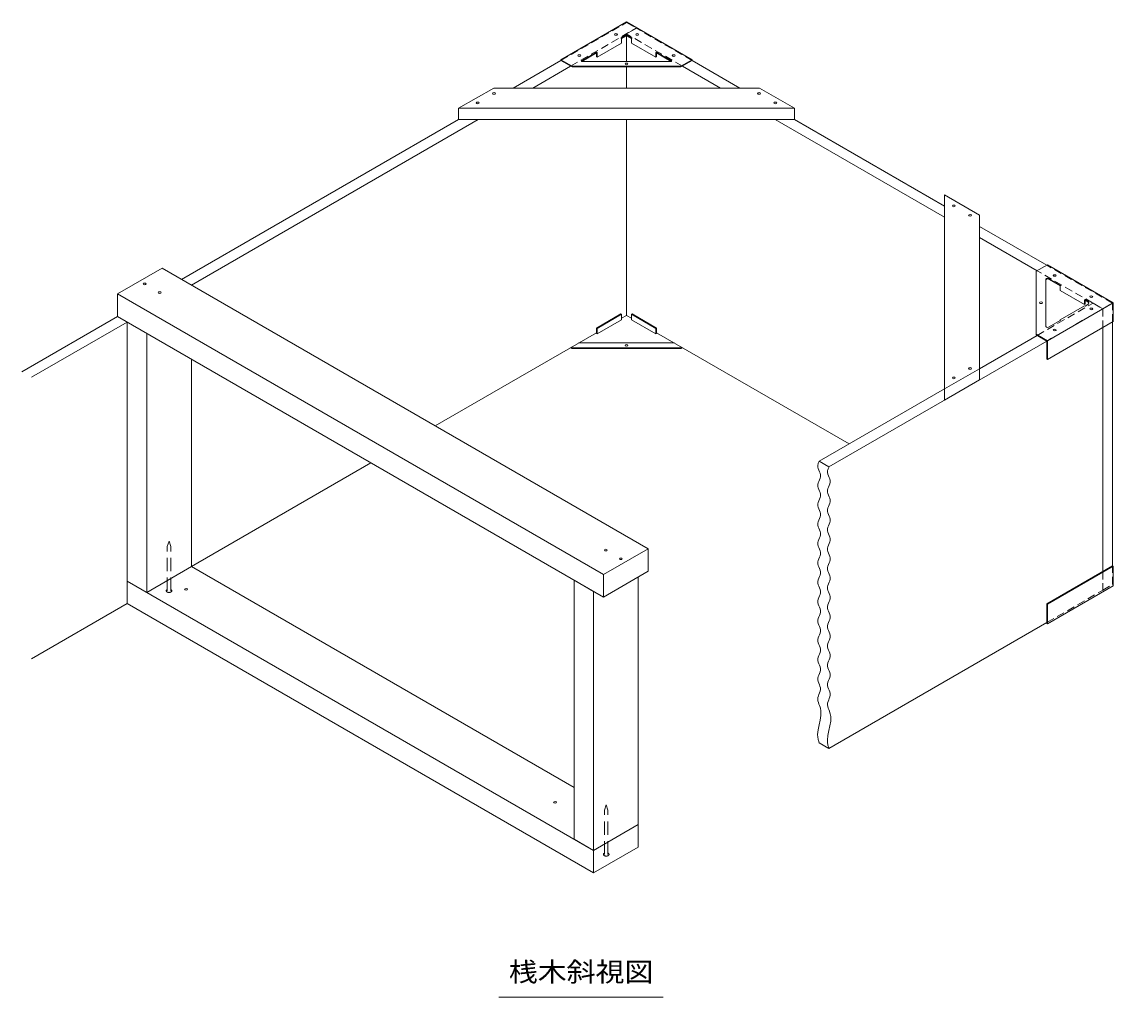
# Model space of a CAD drawing. Units: millimetres on the paper, enlarged 6 times, with parts at other scales. Extents: x -2215 to 2320, y -1648 to 1656.
# Drawn here: x 1238 to 2235, y 709 to 1600 of the extents above; entities that cross this region are included whole.
import ezdxf
from ezdxf.enums import TextEntityAlignment as Align

# ---------------------------------------------------------------- set-up
doc = ezdxf.new("R2010")
doc.units = ezdxf.units.MM
doc.header["$LTSCALE"] = 6
doc.linetypes.add('DASHED1', pattern=[1.8, 1.2, -0.6])
doc.linetypes.add('DASHED2', pattern=[3, 2, -1])
for name, color, linetype, lineweight in [('9-2', 4, 'Continuous', 9), ('9-5', 7, 'Continuous', 9), ('9-9', 7, 'Continuous', 9), ('9-A', 3, 'Continuous', 9), ('9-B', 6, 'Continuous', 9), ('9-C', 4, 'Continuous', 9), ('9-D', 2, 'Continuous', 9)]:
    doc.layers.add(name, color=color, linetype=linetype, lineweight=lineweight)
doc.styles.add('ＭＳ ゴシック', font='')
doc.styles.get('ＭＳ ゴシック').set_extended_font_data('MS Gothic')

msp = doc.modelspace()

# ---------------------------------------------------------------- linework, layer by layer
at = {"layer": '9-2', "linetype": 'DASHED1'}
for p, q in [((1738.984, 1559.416), (1798.962, 1594.045)), ((2165.068, 1313.416), (2216.139, 1342.902)), ((2225.047, 1337.759), (2173.976, 1308.273)), ((2216.139, 1342.902), (2225.047, 1337.759)), ((2225.047, 1337.759), (2225.047, 1320.616)), ((2225.047, 1097.759), (2225.047, 1080.616)), ((2173.976, 1051.13), (2225.047, 1080.616))]:
    msp.add_line(p, q, dxfattribs=at)
at = {"layer": '9-2'}
for p, q in [((1686.509, 1539.405), (1730.076, 1564.559)), ((1704.325, 1539.405), (1738.984, 1559.416)), ((1383.641, 1364.545), (1636.626, 1510.605)), ((1392.549, 1359.402), (1654.442, 1510.605)), ((1237.689, 1280.279), (1324.999, 1330.687)), ((1785.452, 1329.102), (1790.055, 1331.759)), ((1246.596, 1275.136), (1333.907, 1325.545)), ((1615.241, 1230.83), (1762.589, 1315.902)), ((2225.047, 1320.616), (2225.047, 1097.759)), ((1974.86, 1193.313), (2173.976, 1308.273)), ((2112.439, 1283.03), (2165.068, 1313.416)), ((1965.952, 1198.456), (2080.371, 1264.516)), ((1392.549, 1102.259), (1556.599, 1196.973)), ((1974.86, 1193.313), (1965.952, 1198.456)), ((1246.596, 1017.993), (1333.907, 1068.402)), ((1974.86, 936.17), (2173.976, 1051.13)), ((1974.86, 936.17), (1965.952, 941.313))]:
    msp.add_line(p, q, dxfattribs=at)
at = {"layer": '9-2', "linetype": 'DASHED2'}
for p, q in [((1373.674, 1080.18), (1373.674, 1120.449)), ((1773.04, 839.33), (1773.04, 879.599))]:
    msp.add_line(p, q, dxfattribs=at)
at = {"layer": '9-2', "linetype": 'DASHED1'}
msp.add_lwpolyline([(1730.076, 1564.559), (1790.055, 1599.187), (1798.962, 1594.045)], dxfattribs=at)
at = {"layer": '9-2', "linetype": 'DASHED2'}
for points in [[(1370.589, 1080.18), (1370.589, 1120.449), (1372.132, 1125.438), (1373.674, 1120.449)], [(1769.954, 839.33), (1769.954, 879.599), (1771.497, 884.587), (1773.04, 879.599)]]:
    msp.add_lwpolyline(points, dxfattribs=at)
for centre in [(1372.132, 1080.18), (1771.497, 839.33)]:
    msp.add_ellipse(centre, major_axis=(-2.571, 0), ratio=0.6, start_param=5.3558901, end_param=10.3520732, dxfattribs=at)
at = {"layer": '9-5'}
for p, q in [((1965.812, 941.796), (1965.952, 941.313)), ((1974.719, 936.653), (1974.86, 936.17)), ((1673.533, 708.918), (1823.533, 708.918))]:
    msp.add_line(p, q, dxfattribs=at)
for points in [[(1965.952, 1198.456), (1965.781, 1198.04), (1965.494, 1197.322), (1965.232, 1196.605), (1965.01, 1195.887), (1964.845, 1195.169), (1964.75, 1194.451), (1964.735, 1194.035), (1964.795, 1193.203), (1965.133, 1191.767), (1965.658, 1190.332), (1966.246, 1188.896), (1966.771, 1187.461), (1967.109, 1186.026), (1967.17, 1185.193), (1967.109, 1184.36), (1966.771, 1182.925), (1966.246, 1181.49), (1965.658, 1180.054), (1965.133, 1178.619), (1964.795, 1177.183), (1964.735, 1176.351), (1964.795, 1175.518), (1965.133, 1174.083), (1965.658, 1172.648), (1966.246, 1171.212), (1966.771, 1169.777), (1967.109, 1168.341), (1967.17, 1167.509), (1967.109, 1166.676), (1966.771, 1165.241), (1966.246, 1163.805), (1965.658, 1162.37), (1965.133, 1160.935), (1964.795, 1159.499), (1964.735, 1158.667), (1964.795, 1157.834), (1965.133, 1156.399), (1965.658, 1154.963), (1966.246, 1153.528)], [(1974.86, 1193.313), (1974.689, 1192.897), (1974.402, 1192.179), (1974.14, 1191.462), (1973.918, 1190.744), (1973.752, 1190.026), (1973.658, 1189.309), (1973.642, 1188.892), (1973.703, 1188.06), (1974.041, 1186.624), (1974.566, 1185.189), (1975.154, 1183.754), (1975.679, 1182.318), (1976.017, 1180.883), (1976.078, 1180.05), (1976.017, 1179.218), (1975.679, 1177.782), (1975.154, 1176.347), (1974.566, 1174.911), (1974.041, 1173.476), (1973.703, 1172.041), (1973.642, 1171.208), (1973.703, 1170.375), (1974.041, 1168.94), (1974.566, 1167.505), (1975.154, 1166.069), (1975.679, 1164.634), (1976.017, 1163.198), (1976.078, 1162.366), (1976.017, 1161.533), (1975.679, 1160.098), (1975.154, 1158.663), (1974.566, 1157.227), (1974.041, 1155.792), (1973.703, 1154.356), (1973.642, 1153.524), (1973.703, 1152.691), (1974.041, 1151.256), (1974.566, 1149.82), (1975.154, 1148.385)], [(1966.246, 1153.528), (1966.771, 1152.092), (1967.109, 1150.657), (1967.17, 1149.825), (1967.109, 1148.992), (1966.771, 1147.557), (1966.246, 1146.121), (1965.658, 1144.686), (1965.133, 1143.25), (1964.795, 1141.815), (1964.735, 1140.982), (1964.795, 1140.15), (1965.133, 1138.714), (1965.658, 1137.279), (1966.246, 1135.844), (1966.771, 1134.408), (1967.109, 1132.973), (1967.17, 1132.14), (1967.109, 1131.308), (1966.771, 1129.872), (1966.246, 1128.437), (1965.658, 1127.002), (1965.133, 1125.566), (1964.795, 1124.131), (1964.735, 1123.298), (1964.795, 1122.466), (1965.133, 1121.03), (1965.658, 1119.595), (1966.246, 1118.159), (1966.771, 1116.724), (1967.109, 1115.289), (1967.17, 1114.456), (1967.109, 1113.624), (1966.771, 1112.188), (1966.246, 1110.753), (1965.658, 1109.317), (1965.133, 1107.882), (1964.795, 1106.446), (1964.735, 1105.614), (1964.795, 1104.781)], [(1975.154, 1148.385), (1975.679, 1146.95), (1976.017, 1145.514), (1976.078, 1144.682), (1976.017, 1143.849), (1975.679, 1142.414), (1975.154, 1140.978), (1974.566, 1139.543), (1974.041, 1138.108), (1973.703, 1136.672), (1973.642, 1135.84), (1973.703, 1135.007), (1974.041, 1133.572), (1974.566, 1132.136), (1975.154, 1130.701), (1975.679, 1129.265), (1976.017, 1127.83), (1976.078, 1126.997), (1976.017, 1126.165), (1975.679, 1124.729), (1975.154, 1123.294), (1974.566, 1121.859), (1974.041, 1120.423), (1973.703, 1118.988), (1973.642, 1118.155), (1973.703, 1117.323), (1974.041, 1115.887), (1974.566, 1114.452), (1975.154, 1113.017), (1975.679, 1111.581), (1976.017, 1110.146), (1976.078, 1109.313), (1976.017, 1108.481), (1975.679, 1107.045), (1975.154, 1105.61), (1974.566, 1104.174), (1974.041, 1102.739), (1973.703, 1101.304), (1973.642, 1100.471), (1973.703, 1099.639)], [(1964.795, 1104.781), (1965.133, 1103.346), (1965.658, 1101.911), (1966.246, 1100.475), (1966.771, 1099.04), (1967.109, 1097.604), (1967.17, 1096.772), (1967.109, 1095.939), (1966.771, 1094.504), (1966.246, 1093.068), (1965.658, 1091.633), (1965.133, 1090.198), (1964.795, 1088.762), (1964.735, 1087.93), (1964.795, 1087.097), (1965.133, 1085.662), (1965.658, 1084.226), (1966.246, 1082.791), (1966.771, 1081.356), (1967.109, 1079.92), (1967.17, 1079.088), (1967.109, 1078.255), (1966.771, 1076.82), (1966.246, 1075.384), (1965.658, 1073.949), (1965.133, 1072.513), (1964.795, 1071.078), (1964.735, 1070.245), (1964.795, 1069.413), (1965.133, 1067.978), (1965.658, 1066.542), (1966.246, 1065.107), (1966.771, 1063.671), (1967.109, 1062.236), (1967.17, 1061.403), (1967.109, 1060.571), (1966.771, 1059.135), (1966.246, 1057.7), (1965.658, 1056.265), (1965.133, 1054.829)], [(1973.703, 1099.639), (1974.041, 1098.203), (1974.566, 1096.768), (1975.154, 1095.332), (1975.679, 1093.897), (1976.017, 1092.462), (1976.078, 1091.629), (1976.017, 1090.796), (1975.679, 1089.361), (1975.154, 1087.926), (1974.566, 1086.49), (1974.041, 1085.055), (1973.703, 1083.619), (1973.642, 1082.787), (1973.703, 1081.954), (1974.041, 1080.519), (1974.566, 1079.083), (1975.154, 1077.648), (1975.679, 1076.213), (1976.017, 1074.777), (1976.078, 1073.945), (1976.017, 1073.112), (1975.679, 1071.677), (1975.154, 1070.241), (1974.566, 1068.806), (1974.041, 1067.371), (1973.703, 1065.935), (1973.642, 1065.103), (1973.703, 1064.27), (1974.041, 1062.835), (1974.566, 1061.399), (1975.154, 1059.964), (1975.679, 1058.528), (1976.017, 1057.093), (1976.078, 1056.26), (1976.017, 1055.428), (1975.679, 1053.993), (1975.154, 1052.557), (1974.566, 1051.122), (1974.041, 1049.686)], [(1965.133, 1054.829), (1964.795, 1053.394), (1964.735, 1052.561), (1964.795, 1051.729), (1965.133, 1050.293), (1965.658, 1048.858), (1966.246, 1047.422), (1966.771, 1045.987), (1967.109, 1044.552), (1967.17, 1043.719), (1967.109, 1042.887), (1966.772, 1041.451), (1966.246, 1040.016), (1965.658, 1038.58), (1965.133, 1037.145), (1964.795, 1035.71), (1964.735, 1034.877), (1964.795, 1034.044), (1965.133, 1032.609), (1965.658, 1031.174), (1966.246, 1029.738), (1966.771, 1028.303), (1967.109, 1026.867), (1967.17, 1026.035), (1967.109, 1025.202), (1966.772, 1023.767), (1966.247, 1022.332), (1965.659, 1020.896), (1965.134, 1019.461), (1964.796, 1018.025), (1964.735, 1017.193), (1964.795, 1016.36), (1965.132, 1014.925), (1965.657, 1013.489), (1966.244, 1012.054), (1966.769, 1010.619), (1967.108, 1009.183), (1967.17, 1008.351), (1967.111, 1007.518), (1966.776, 1006.083)], [(1974.041, 1049.686), (1973.703, 1048.251), (1973.642, 1047.418), (1973.703, 1046.586), (1974.041, 1045.15), (1974.566, 1043.715), (1975.154, 1042.28), (1975.679, 1040.844), (1976.017, 1039.409), (1976.078, 1038.576), (1976.017, 1037.744), (1975.679, 1036.308), (1975.154, 1034.873), (1974.566, 1033.437), (1974.041, 1032.002), (1973.703, 1030.567), (1973.642, 1029.734), (1973.703, 1028.902), (1974.041, 1027.466), (1974.566, 1026.031), (1975.154, 1024.595), (1975.679, 1023.16), (1976.017, 1021.725), (1976.078, 1020.892), (1976.017, 1020.059), (1975.679, 1018.624), (1975.154, 1017.189), (1974.567, 1015.753), (1974.041, 1014.318), (1973.703, 1012.882), (1973.642, 1012.05), (1973.703, 1011.217), (1974.04, 1009.782), (1974.564, 1008.347), (1975.152, 1006.911), (1975.677, 1005.476), (1976.016, 1004.04), (1976.078, 1003.208), (1976.018, 1002.375), (1975.683, 1000.94)], [(1966.776, 1006.083), (1966.253, 1004.647), (1965.667, 1003.212), (1965.141, 1001.776), (1964.799, 1000.341), (1964.735, 999.509), (1964.79, 998.676), (1965.118, 997.241), (1965.633, 995.806), (1966.216, 994.371), (1966.744, 992.936), (1967.095, 991.5), (1967.17, 990.666), (1967.128, 989.833), (1966.83, 988.396), (1966.34, 986.959), (1965.771, 985.523), (1965.237, 984.088), (1964.849, 982.655), (1964.735, 981.824), (1964.724, 980.995), (1964.916, 979.565), (1965.309, 978.135), (1965.825, 976.703), (1966.385, 975.266), (1966.911, 973.823), (1967.17, 972.982), (1967.643, 970.523), (1967.637, 966.235), (1966.933, 961.906), (1965.927, 957.562), (1965.016, 953.226), (1964.596, 948.925), (1964.735, 946.456), (1964.804, 945.969), (1964.954, 945.131), (1965.138, 944.295), (1965.346, 943.461), (1965.573, 942.628), (1965.812, 941.796)], [(1975.683, 1000.94), (1975.161, 999.504), (1974.574, 998.069), (1974.048, 996.633), (1973.707, 995.198), (1973.642, 994.366), (1973.698, 993.533), (1974.025, 992.098), (1974.541, 990.663), (1975.124, 989.228), (1975.651, 987.793), (1976.003, 986.357), (1976.078, 985.524), (1976.036, 984.69), (1975.737, 983.253), (1975.247, 981.816), (1974.679, 980.38), (1974.144, 978.945), (1973.756, 977.512), (1973.642, 976.681), (1973.631, 975.852), (1973.824, 974.422), (1974.217, 972.993), (1974.732, 971.56), (1975.292, 970.123), (1975.819, 968.68), (1976.078, 967.839), (1976.551, 965.38), (1976.545, 961.092), (1975.84, 956.763), (1974.834, 952.419), (1973.923, 948.084), (1973.504, 943.782), (1973.642, 941.313), (1973.712, 940.826), (1973.862, 939.988), (1974.045, 939.152), (1974.254, 938.318), (1974.481, 937.485), (1974.719, 936.653)]]:
    msp.add_lwpolyline(points, dxfattribs=at)
at = {"layer": '9-9', "linetype": 'DASHED1'}
for p, q in [((1790.055, 1588.902), (1798.962, 1594.045)), ((1841.125, 1559.416), (1790.055, 1588.902)), ((1790.055, 1587.094), (1790.055, 1588.902)), ((1850.033, 1564.559), (1798.962, 1594.045)), ((2233.955, 1342.902), (2173.976, 1377.53)), ((2225.047, 1337.759), (2165.068, 1372.387)), ((2225.047, 1337.759), (2233.955, 1342.902)), ((2225.047, 1337.759), (2225.047, 1320.616)), ((2233.955, 1325.759), (2233.955, 1342.902))]:
    msp.add_line(p, q, dxfattribs=at)
at = {"layer": '9-9'}
for p, q in [((1790.055, 1563.637), (1790.055, 1587.094)), ((1790.055, 1539.405), (1790.055, 1559.33)), ((1875.785, 1539.405), (1841.125, 1559.416)), ((1893.6, 1539.405), (1850.033, 1564.559)), ((1790.055, 1331.759), (1790.055, 1510.605)), ((2080.371, 1421.287), (1925.668, 1510.605)), ((2080.371, 1431.573), (1943.483, 1510.605)), ((2173.976, 1377.53), (2112.439, 1413.059)), ((2165.068, 1372.387), (2112.439, 1402.773)), ((1794.657, 1329.102), (1790.055, 1331.759)), ((1993.447, 1214.33), (1817.52, 1315.902)), ((2225.047, 1320.616), (2225.047, 1097.759)), ((2233.955, 1102.902), (2233.955, 1325.759))]:
    msp.add_line(p, q, dxfattribs=at)
at = {"layer": '9-9', "linetype": 'DASHED1'}
msp.add_lwpolyline([(2225.047, 1097.759), (2225.047, 1080.616), (2233.955, 1085.759), (2233.955, 1102.902)], dxfattribs=at)
at = {"layer": '9-A'}
for p, q in [((1790.055, 1599.873), (1850.033, 1565.245)), ((1789.198, 1587.55), (1784.859, 1585.045)), ((1784.859, 1585.045), (1785.452, 1584.702)), ((1789.198, 1586.864), (1785.452, 1584.702)), ((1790.912, 1587.55), (1795.251, 1585.045)), ((1790.912, 1586.864), (1794.657, 1584.702)), ((1795.251, 1585.045), (1794.657, 1584.702)), ((1730.076, 1565.245), (1730.076, 1564.559)), ((1749.165, 1564.437), (1762.589, 1572.187)), ((1762.589, 1571.502), (1749.165, 1563.751)), ((1762.589, 1572.187), (1763.183, 1571.845)), ((1762.589, 1571.502), (1762.589, 1567.902)), ((1817.52, 1572.187), (1816.926, 1571.845)), ((1816.926, 1571.845), (1816.926, 1567.559)), ((1816.926, 1567.559), (1817.52, 1567.902)), ((1830.944, 1564.437), (1817.52, 1572.187)), ((1817.52, 1571.502), (1817.52, 1567.902)), ((1817.52, 1571.502), (1830.944, 1563.751)), ((1850.033, 1565.245), (1839.789, 1559.33)), ((1730.076, 1564.559), (1740.32, 1558.645)), ((1740.32, 1559.33), (1839.789, 1559.33)), ((1740.32, 1559.33), (1740.32, 1558.645)), ((1839.789, 1558.645), (1740.32, 1558.645)), ((1830.73, 1563.637), (1749.38, 1563.637)), ((1839.789, 1559.33), (1839.789, 1558.645)), ((2174.57, 1377.873), (2164.326, 1371.959)), ((2234.548, 1343.245), (2174.57, 1377.873)), ((2164.326, 1371.959), (2164.326, 1313.845)), ((2172.937, 1322.471), (2172.937, 1364.018)), ((2175.508, 1365.503), (2186.595, 1359.102)), ((2175.508, 1364.817), (2186.002, 1358.759)), ((2208.865, 1346.245), (2208.271, 1345.902)), ((2208.271, 1345.902), (2208.271, 1341.616)), ((2211.489, 1344.729), (2208.865, 1346.245)), ((2174.57, 1308.616), (2234.548, 1343.245)), ((2208.271, 1340.587), (2186.002, 1327.73)), ((2208.271, 1341.616), (2208.865, 1341.959)), ((2208.865, 1340.245), (2208.271, 1340.587)), ((2208.865, 1345.559), (2208.865, 1341.959)), ((2208.865, 1345.559), (2211.489, 1344.043)), ((2208.865, 1340.245), (2211.489, 1341.76)), ((2234.548, 1326.102), (2234.548, 1343.245)), ((1762.589, 1320.187), (1784.859, 1333.045)), ((1763.183, 1319.845), (1785.452, 1332.702)), ((1785.452, 1332.702), (1784.859, 1333.045)), ((1785.452, 1332.702), (1785.452, 1327.73)), ((1794.657, 1332.702), (1795.251, 1333.045)), ((1816.926, 1319.845), (1794.657, 1332.702)), ((1794.657, 1332.702), (1794.657, 1327.73)), ((1816.926, 1314.873), (1794.657, 1327.73)), ((1817.52, 1320.187), (1795.251, 1333.045)), ((2174.57, 1291.473), (2234.548, 1326.102)), ((2175.508, 1320.986), (2186.595, 1327.387)), ((2186.002, 1327.73), (2186.595, 1327.387)), ((2186.002, 1327.73), (2186.002, 1327.045)), ((1816.926, 1314.873), (1816.926, 1319.845)), ((1833.814, 1306.495), (1746.296, 1306.495)), ((1763.183, 1314.873), (1761.995, 1315.559)), ((1816.926, 1314.873), (1818.114, 1315.559)), ((2174.57, 1308.616), (2164.326, 1314.53)), ((2173.976, 1308.273), (2164.326, 1313.845)), ((2173.976, 1308.273), (2173.976, 1291.816)), ((2174.57, 1308.616), (2174.57, 1291.473)), ((1740.32, 1301.502), (1738.984, 1302.273)), ((1740.32, 1302.187), (1739.578, 1302.616)), ((1740.32, 1302.187), (1839.789, 1302.187)), ((1839.789, 1301.502), (1740.32, 1301.502)), ((1839.789, 1302.187), (1840.532, 1302.616)), ((1839.789, 1301.502), (1841.125, 1302.273)), ((1839.789, 1302.187), (1839.789, 1301.502)), ((2174.57, 1291.473), (2173.976, 1291.816)), ((2173.976, 1068.273), (2233.955, 1102.902)), ((2234.548, 1102.559), (2234.548, 1084.73)), ((2174.57, 1050.102), (2234.548, 1084.73))]:
    msp.add_line(p, q, dxfattribs=at)
for points in [[(1790.055, 1599.873), (1730.076, 1565.245), (1740.32, 1559.33)], [(1785.452, 1584.702), (1785.452, 1580.416), (1763.183, 1567.559)], [(1794.657, 1584.702), (1794.657, 1580.416), (1816.926, 1567.559)], [(1763.183, 1571.845), (1763.183, 1567.559), (1762.589, 1567.902)], [(1850.033, 1565.245), (1850.033, 1564.559), (1839.789, 1558.645)], [(2208.271, 1341.616), (2186.002, 1354.473), (2186.002, 1358.759), (2186.595, 1359.102)], [(1763.183, 1319.845), (1763.183, 1314.873), (1785.452, 1327.73)], [(1763.183, 1319.845), (1762.589, 1320.187), (1762.589, 1315.902)], [(1816.926, 1319.845), (1817.52, 1320.187), (1817.52, 1315.902)], [(2174.57, 1050.787), (2174.57, 1067.93), (2234.548, 1102.559), (2233.955, 1102.902)], [(2174.57, 1067.93), (2173.976, 1068.273), (2173.976, 1051.13)], [(2174.57, 1050.787), (2174.57, 1050.102), (2173.382, 1050.787)]]:
    msp.add_lwpolyline(points, dxfattribs=at)
for centre, radius, start, end in [((1790.055, 1586.065), 1.714, 60, 120), ((1790.055, 1585.379), 1.714, 60, 120), ((1749.38, 1564.066), 0.429, 120, 270), ((1749.38, 1563.38), 0.429, 120, 126.8699), ((1830.73, 1564.066), 0.429, 270, 60), ((1830.73, 1563.38), 0.429, 53.1301, 60), ((2174.651, 1364.018), 1.714, 60, 180.00017), ((2174.651, 1363.333), 1.714, 60, 180.00017), ((2210.632, 1343.245), 1.714, 300, 60), ((2210.632, 1342.559), 1.714, 11.53696, 60), ((2174.651, 1322.471), 1.714, 180.00017, 300)]:
    msp.add_arc(centre, radius, start, end, dxfattribs=at)
at = {"layer": '9-B'}
for p, q in [((1668.694, 1539.405), (1911.416, 1539.405)), ((1911.416, 1539.405), (1943.483, 1520.891)), ((1636.626, 1520.891), (1943.483, 1520.891)), ((1943.483, 1510.605), (1943.483, 1520.891)), ((1636.626, 1510.605), (1943.483, 1510.605)), ((2080.371, 1254.23), (2080.371, 1441.859)), ((2080.371, 1441.859), (2112.439, 1423.345)), ((2112.439, 1272.745), (2112.439, 1423.345)), ((2112.439, 1283.03), (2080.371, 1264.516)), ((2080.371, 1254.23), (2112.439, 1272.745))]:
    msp.add_line(p, q, dxfattribs=at)
at = {"layer": '9-B', "color": 3}
for p, q in [((1365.826, 1374.83), (1809.726, 1118.545)), ((1324.999, 1351.259), (1768.899, 1094.973)), ((1324.999, 1330.687), (1768.899, 1074.402)), ((1768.899, 1094.973), (1809.726, 1118.545)), ((1809.726, 1097.973), (1809.726, 1118.545)), ((1768.899, 1074.402), (1809.726, 1097.973)), ((1768.899, 1074.402), (1768.899, 1094.973))]:
    msp.add_line(p, q, dxfattribs=at)
at = {"layer": '9-B', "color": 5, "lineweight": 5}
for p, q in [((1392.549, 1102.259), (1742.176, 900.402)), ((1333.907, 1088.973), (1759.991, 842.973)), ((1333.907, 1088.973), (1333.907, 1068.402)), ((1759.991, 842.973), (1800.818, 866.545)), ((1800.818, 845.973), (1800.818, 866.545)), ((1759.991, 822.402), (1759.991, 842.973))]:
    msp.add_line(p, q, dxfattribs=at)
at = {"layer": '9-B'}
msp.add_lwpolyline([(1636.626, 1510.605), (1636.626, 1520.891), (1668.694, 1539.405)], dxfattribs=at)
at = {"layer": '9-B', "color": 3}
msp.add_lwpolyline([(1365.826, 1374.83), (1324.999, 1351.259), (1324.999, 1330.687)], dxfattribs=at)
at = {"layer": '9-B', "color": 5, "lineweight": 5}
msp.add_lwpolyline([(1333.907, 1068.402), (1759.991, 822.402), (1800.818, 845.973)], dxfattribs=at)
at = {"layer": '9-C'}
for centre, major_axis in [((1780.33, 1588.345), (-1.312, 0)), ((1799.779, 1588.345), (1.312, 0)), ((1746.927, 1569.059), (-1.312, 0)), ((1833.183, 1569.059), (1.312, 0)), ((1790.055, 1561.484), (-1.312, 0)), ((1668.991, 1534.434), (-1.312, 0)), ((1911.119, 1534.434), (1.312, 0)), ((1654.145, 1525.862), (-1.312, 0)), ((1925.965, 1525.862), (1.312, 0)), ((2088.982, 1431.745), (1.312, 0)), ((2103.828, 1423.173), (1.312, 0)), ((2181.177, 1368.145), (-1.312, 0)), ((1349.866, 1360.473), (-1.312, 0)), ((1363.599, 1352.545), (-1.312, 0)), ((2214.58, 1348.859), (1.312, 0)), ((2168.631, 1343.245), (-1.312, 0)), ((2214.58, 1337.63), (1.312, 0)), ((2181.177, 1318.345), (-1.312, 0)), ((1790.055, 1304.341), (-1.312, 0)), ((2103.828, 1283.202), (-1.312, 0)), ((2088.982, 1274.63), (-1.312, 0)), ((1771.126, 1117.259), (-1.312, 0)), ((1784.859, 1109.33), (-1.312, 0)), ((1387.724, 1081.473), (-1.312, 0)), ((1724.732, 886.902), (-1.312, 0))]:
    msp.add_ellipse(centre, major_axis=major_axis, ratio=0.57735, dxfattribs=at)
at = {"layer": '9-D'}
for p, q in [((1333.907, 1325.545), (1333.907, 1088.973)), ((1351.722, 1315.259), (1333.907, 1325.545)), ((1392.549, 1291.687), (1392.549, 1102.259)), ((1351.722, 1078.687), (1333.907, 1088.973)), ((1742.176, 1089.83), (1742.176, 853.259)), ((1759.991, 1079.545), (1742.176, 1089.83)), ((1800.818, 1092.83), (1800.818, 866.545)), ((1759.991, 842.973), (1742.176, 853.259))]:
    msp.add_line(p, q, dxfattribs=at)
for points in [[(1351.722, 1315.259), (1351.722, 1078.687), (1392.549, 1102.259)], [(1759.991, 1079.545), (1759.991, 842.973), (1800.818, 866.545)]]:
    msp.add_lwpolyline(points, dxfattribs=at)

# ---------------------------------------------------------------- texts
at = {"layer": '9-5', "color": 2, "style": 'ＭＳ ゴシック', "width": 1.1}
msp.add_text('桟木斜視図', height=17.6, dxfattribs=at).set_placement((1682.533, 717.918), align=Align.BOTTOM_LEFT)

doc.saveas('drawing.dxf')
